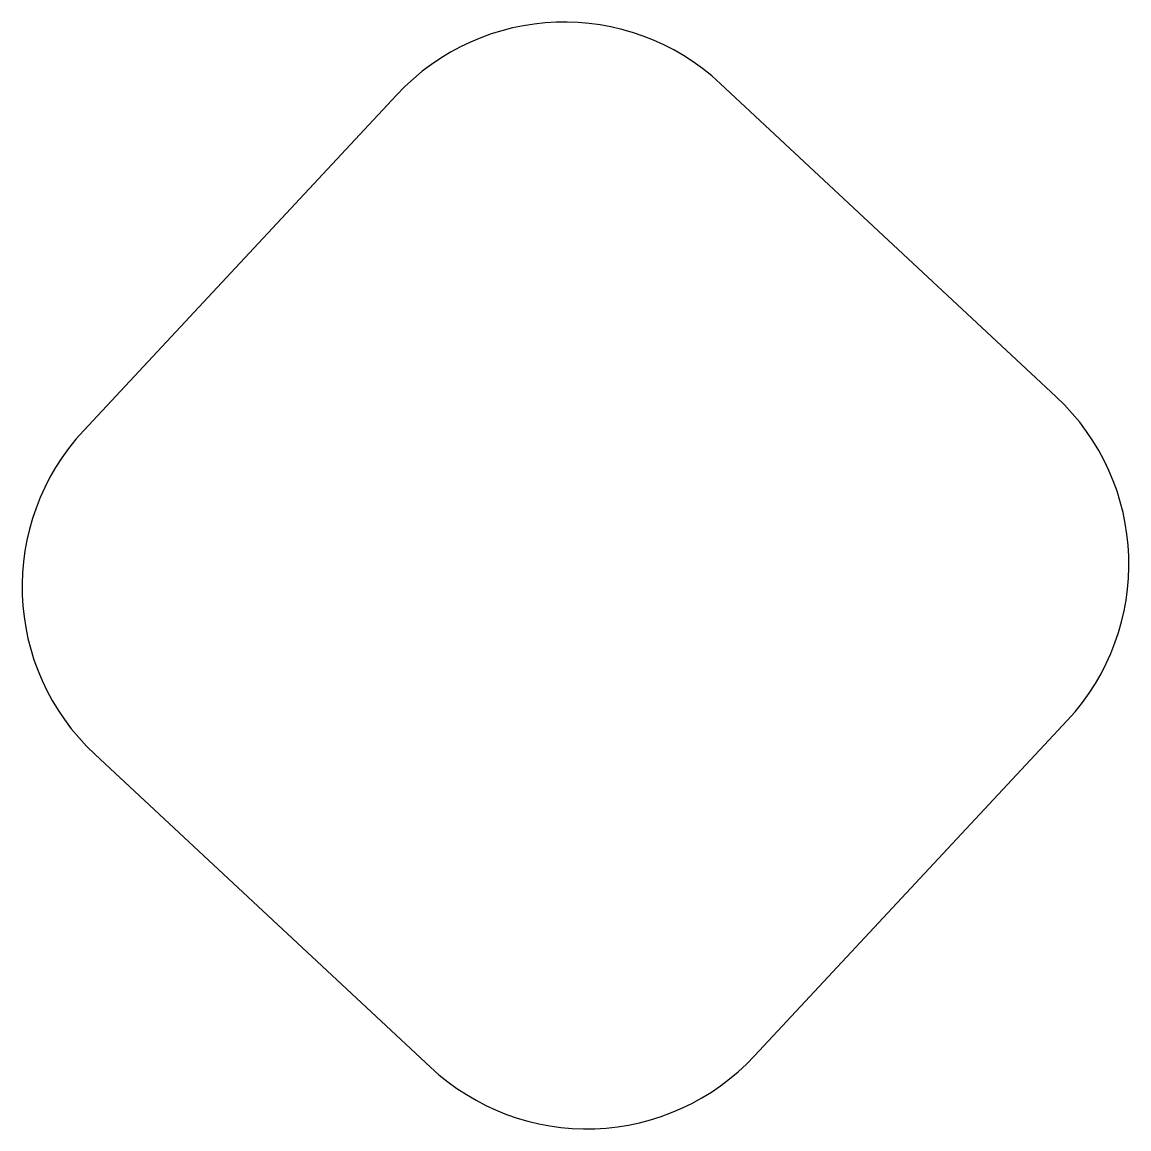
# Model space of a CAD drawing. Header units: millimetres. Extents: x 121 to 242, y -62 to 59.
import ezdxf

# ---------------------------------------------------------------- set-up
doc = ezdxf.new("R2010")
doc.units = ezdxf.units.MM
doc.layers.add('DBDT', color=5, linetype='Continuous')

msp = doc.modelspace()

# ---------------------------------------------------------------- linework, layer by layer
at = {"layer": 'DBDT'}
for p, q in [((196.985, 51.949), (233.553, 17.849)), ((127.552, 14.147), (161.652, 50.715)), ((234.787, -17.485), (200.687, -54.053)), ((165.353, -55.287), (128.786, -21.187))]:
    msp.add_line(p, q, dxfattribs=at)
for centre, start, end in [((179.936, 33.665), 47, 137), ((216.503, -0.435), 317, 47), ((145.836, -2.903), 137, 227), ((182.403, -37.003), 227, 317)]:
    msp.add_arc(centre, 25, start, end, dxfattribs=at)

doc.saveas('drawing.dxf')
